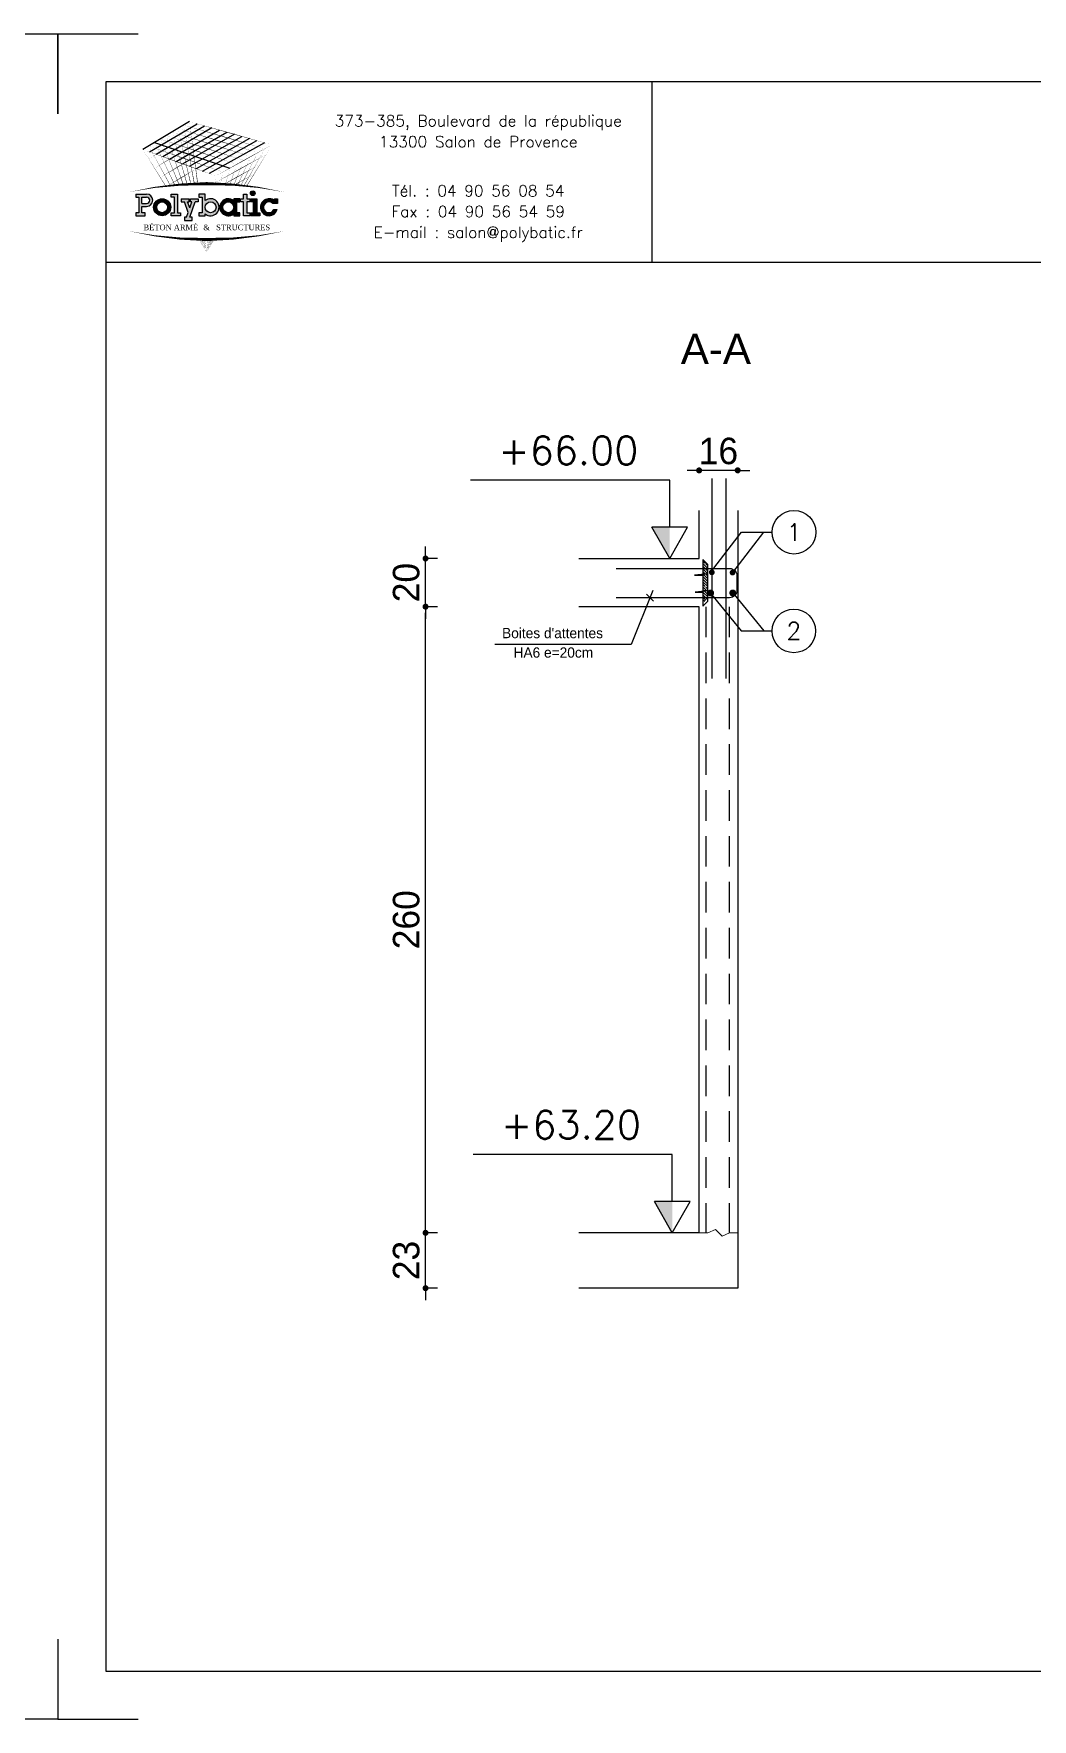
# Model space of a CAD drawing. Header units: metres. Extents: x -5618 to 118954, y -306 to 4637.
# Drawn here: x 46332 to 46746, y 894 to 1594 of the extents above; entities that cross this region are included whole.
import ezdxf
from ezdxf.enums import TextEntityAlignment as Align

# ---------------------------------------------------------------- set-up
doc = ezdxf.new("R2010")
doc.units = ezdxf.units.M
doc.linetypes.add('CACHEX2', pattern=[19.049999999999997, 12.7, -6.35])
for name, color, linetype in [('COTATION', 1, 'Continuous'), ('GO-CARTOUCHE', 7, 'Continuous'), ('GO-FER-HA', 140, 'Continuous'), ('GO-TEXTE', 9, 'Continuous'), ('K_ENT_M_Building_V.76', 7, 'Continuous'), ('STR_COTATION', 1, 'Continuous'), ('STR_STA', 30, 'Continuous'), ('STR_VOI-POT', 6, 'Continuous')]:
    doc.layers.add(name, color=color, linetype=linetype)
doc.layers.add('Kofragna_forma', color=7, linetype='Continuous', lineweight=70)
doc.styles.add('GrDimensions', font='simplex.shx')
doc.styles.add('Lucida', font='LSANSI.TTF')
doc.styles.add('POLYBATIC', font='TIMES.TTF')
doc.styles.add('schéma', font='simplex.shx')
doc.styles.add('TEXTE', font='romans.shx')
doc.styles.add('TEXTEBA', font='ARIAL.TTF')
doc.dimstyles.new('COUPE-20', dxfattribs={"dimscale": 0.5, "dimtxt": 22, "dimasz": 5, "dimexe": 0.05, "dimexo": 0, "dimgap": 5, "dimtad": 1, "dimdec": 0, "dimdsep": 46, "dimtxsty": 'Standard', "dimblk1": 'DOT', "dimblk2": 'DOT', "dimsah": 1, "dimcen": 0, "dimdle": 150, "dimclrd": 1, "dimclre": 1, "dimclrt": 7, "dimadec": 0, "dimazin": 0, "dimtfac": 1, "dimtdec": 0, "dimtix": 1, "dimtmove": 2, "dimatfit": 3, "dimldrblk": 'DOT', "dimfxl": 0, "dimtvp": 1, "dimtolj": 1, "dimtzin": 0, "dimarcsym": 0})

# ---------------------------------------------------------------- blocks, each defined once
blk = doc.blocks.new('A$C492E529B')
h = blk.add_hatch(color=256)
h.paths.add_polyline_path([(-1.982500000000002, 0.1), (-2.082500000000003, 0.1), (-2.082500000000003, 0.2999999999999999), (-1.932500000000003, 0.2999999999999999, 1), (-1.932500000000003, 0.7), (-2.282500000000002, 0.7), (-2.282500000000001, 0.6), (-2.182500000000003, 0.6), (-2.182500000000003, 0.1), (-2.282500000000003, 0.1), (-2.282500000000004, -6.938893903907228e-18), (-1.982500000000003, -6.938893903907228e-18)])
h.paths.add_polyline_path([(-2.082500000000003, 0.3999999999999889), (-2.082500000000003, 0.6), (-1.932500000000003, 0.6, -1), (-1.932500000000003, 0.3999999999999999)], flags=16)
h = blk.add_hatch(color=256)
h.paths.add_polyline_path([(-1.157500000000001, 0.275, 1), (-1.707500000000001, 0.275, 1)])
h.paths.add_polyline_path([(-1.607500000000002, 0.275, -1), (-1.257500000000002, 0.275, -1)], flags=16)
for color, points in [(256, [(-0.9375, 0.7), (-1.137499999999999, 0.7000000000000001), (-1.137500000000001, 0.5999999999999999), (-1.0375, 0.6), (-1.0375, 0.09999999999999998), (-1.137500000000001, 0.09999999999999996), (-1.137499999999999, -4.163336342344337e-17), (-0.8375000000000021, -4.163336342344337e-17), (-0.8375000000000004, 0.09999999999999994), (-0.9374999999999982, 0.09999999999999998)]), (256, [(-0.3674999999999997, 0.45), (-0.2675000000000001, 0.45), (-0.2674999999999983, 0.55), (-0.5234481005020868, 0.55), (-0.5234481005020868, 0.45), (-0.4734481005020861, 0.45), (-0.5425000000000004, 0.2527088585773882), (-0.6115518994979148, 0.45), (-0.5615518994979141, 0.45), (-0.5615518994979141, 0.55), (-0.8175000000000008, 0.55), (-0.8175000000000008, 0.45), (-0.7175000000000011, 0.45), (-0.5954740502510436, 0.1013544292886954), (-0.6484481005020868, -0.04999999999999991), (-0.7175000000000011, -0.04999999999999991), (-0.7175000000000011, -0.1499999999999999), (-0.4675000000000011, -0.1499999999999999), (-0.4675000000000011, -0.04999999999999991), (-0.5424999999999986, -0.0499999999999999)]), (256, [(1.392500000000002, 0.55), (1.2925, 0.55), (1.2925, 0.7000000000000001), (1.192500000000003, 0.7000000000000001), (1.192500000000003, 0.55), (1.092500000000003, 0.55), (1.092500000000003, 0.45), (1.192500000000004, 0.45), (1.192500000000003, -6.938893903907228e-18), (1.392500000000002, -6.938893903907228e-18), (1.392500000000002, 0.1), (1.292500000000004, 0.1), (1.292500000000004, 0.45), (1.392500000000005, 0.45)]), (140, [(1.412500000000003, 0.7250000000000001, 1), (1.562500000000005, 0.7250000000000001, 1)]), (256, [(1.612500000000002, 0.55), (1.412500000000003, 0.55), (1.412500000000003, 0.45), (1.512500000000003, 0.45), (1.512500000000003, 0.1), (1.412500000000003, 0.09999999999999999), (1.412500000000003, -6.938893903907228e-18), (1.712500000000002, -6.938893903907228e-18), (1.7125, 0.09999999999999999), (1.612500000000002, 0.1)]), (256, [(2.129974487139162, 0.4), (2.282500000000004, 0.4), (2.282500000000002, 0.55), (2.182500000000005, 0.55), (2.182500000000003, 0.487132034355964, 3.359496397493009), (2.272075131106462, 0.2), (2.165613883008421, 0.2, -3.125801635094081)])]:
    blk.add_hatch(color=color).paths.add_polyline_path(points)
h = blk.add_hatch(color=256)
h.paths.add_polyline_path([(-0.04749999999999943, 0.4871320343559638), (-0.04749999999999766, 0.7000000000000001), (-0.2474999999999987, 0.7), (-0.2474999999999987, 0.6000000000000001), (-0.1474999999999991, 0.6000000000000001), (-0.1474999999999991, 0.1), (-0.2475000000000005, 0.09999999999999999), (-0.2474999999999987, -6.938893903907228e-18), (-0.04749999999999766, -1.387778780781446e-17), (-0.04749999999999943, 0.06286796564403607, 2.121320343559649)])
h.paths.add_polyline_path([(-0.04749999999999943, 0.275, -1), (0.3025000000000002, 0.275, -1)], flags=16)
h = blk.add_hatch(color=256)
h.paths.add_polyline_path([(1.072500000000003, 0.1), (0.9725000000000037, 0.1), (0.9725000000000037, 0.45), (1.072500000000003, 0.45), (1.072500000000003, 0.55), (0.872500000000004, 0.55), (0.872500000000004, 0.4871320343559638, 2.121320343559652), (0.872500000000004, 0.06286796564403632), (0.8725000000000058, -1.387778780781446e-17), (1.072500000000002, 0)])
h.paths.add_polyline_path([(0.5225000000000026, 0.275, -1), (0.8725000000000023, 0.275, -1)], flags=16)
for p, q in [((0.872500000000004, 0.55), (0.872500000000004, 0.4871320343559638)), ((1.072500000000003, 0.55), (0.872500000000004, 0.55)), ((1.072500000000003, 0.45), (1.072500000000003, 0.55)), ((-0.5954740502510436, 0.101354429288693), (-0.7175000000000011, 0.45)), ((-0.6484481005020868, -0.04999999999999991), (-0.5954740502510454, 0.1013544292886897)), ((-0.5425000000000004, 0.2527088585773872), (-0.6115518994979148, 0.45)), ((-0.5425000000000004, -0.04999999999999991), (-0.3674999999999997, 0.45)), ((-0.5425000000000004, 0.2527088585773867), (-0.4734481005020861, 0.45)), ((0.872500000000004, 0.06286796564403632), (0.872500000000004, -6.938893903907228e-18)), ((0.9725000000000037, 0.1), (0.9725000000000037, 0.45)), ((0.9725000000000037, 0.45), (1.072500000000003, 0.45)), ((1.072500000000003, 0.1), (0.9725000000000037, 0.1)), ((1.072500000000003, -6.938893903907228e-18), (1.072500000000003, 0.1)), ((2.165613883008421, 0.2), (2.272075131106462, 0.2)), ((0.872500000000004, -6.938893903907228e-18), (1.072500000000003, -6.938893903907228e-18))]:
    blk.add_line(p, q)
for points in [[(-2.282500000000002, 0.7), (-1.932500000000003, 0.7)], [(-2.282500000000002, 0.7), (-2.282500000000002, 0.6), (-2.182500000000003, 0.6), (-2.182500000000003, 0.1), (-2.282500000000002, 0.1), (-2.282500000000002, -6.938893903907228e-18), (-1.982500000000003, -6.938893903907228e-18), (-1.982500000000003, 0.1), (-2.082500000000003, 0.1), (-2.082500000000003, 0.2999999999999999), (-1.932500000000003, 0.2999999999999999)], [(-2.082500000000003, 0.3999999999999999), (-2.082500000000003, 0.6), (-1.932500000000003, 0.6)], [(-1.137499999999999, 0.7), (-0.9375, 0.7), (-0.9375, 0.09999999999999998), (-0.8375000000000004, 0.09999999999999994), (-0.8375000000000004, -4.163336342344337e-17), (-1.137499999999999, -4.163336342344337e-17), (-1.137499999999999, 0.09999999999999998), (-1.0375, 0.09999999999999998), (-1.0375, 0.6), (-1.137499999999999, 0.6), (-1.137499999999999, 0.7)], [(-0.8175000000000008, 0.55), (-0.5615518994979141, 0.55)], [(-0.8175000000000008, 0.55), (-0.8175000000000008, 0.45), (-0.7175000000000011, 0.45)], [(-0.6115518994979148, 0.45), (-0.5615518994979141, 0.45), (-0.5615518994979141, 0.55)], [(-0.5234481005020868, 0.55), (-0.2675000000000001, 0.55), (-0.2675000000000001, 0.45), (-0.3674999999999997, 0.45)], [(-0.4734481005020861, 0.45), (-0.5234481005020868, 0.45), (-0.5234481005020868, 0.55)], [(-0.2474999999999987, 0.7), (-0.2474999999999987, 0.6000000000000001), (-0.1474999999999991, 0.6000000000000001), (-0.1474999999999991, 0.1), (-0.2474999999999987, 0.1), (-0.2474999999999987, -6.938893903907228e-18), (-0.04749999999999943, -6.938893903907228e-18), (-0.04749999999999943, 0.06286796564403607)], [(-0.04749999999999943, 0.4871320343559638), (-0.04749999999999943, 0.7), (-0.2474999999999987, 0.7)], [(1.092500000000003, 0.55), (1.192500000000003, 0.55), (1.192500000000003, 0.7000000000000001), (1.292500000000002, 0.7000000000000001), (1.292500000000002, 0.55), (1.392500000000004, 0.55), (1.392500000000004, 0.45), (1.292500000000002, 0.45), (1.292500000000002, 0.1), (1.392500000000004, 0.1), (1.392500000000004, -6.938893903907228e-18), (1.192500000000003, -6.938893903907228e-18), (1.192500000000003, 0.45), (1.092500000000003, 0.45)], [(1.092500000000003, 0.45), (1.092500000000003, 0.55)], [(1.412500000000003, 0.45), (1.412500000000003, 0.55), (1.612500000000002, 0.55), (1.612500000000002, 0.1), (1.712500000000002, 0.1), (1.712500000000002, -6.938893903907228e-18), (1.412500000000003, -6.938893903907228e-18), (1.412500000000003, 0.1), (1.512500000000003, 0.1), (1.512500000000003, 0.45), (1.412500000000003, 0.45)], [(2.182500000000003, 0.487132034355964), (2.182500000000003, 0.55), (2.282500000000002, 0.55), (2.282500000000002, 0.4), (2.129974487139162, 0.4)], [(-2.082500000000003, 0.3999999999999999), (-1.932500000000003, 0.3999999999999999)], [(-0.6484481005020868, -0.04999999999999991), (-0.7175000000000011, -0.04999999999999991), (-0.7175000000000011, -0.1499999999999999), (-0.4675000000000011, -0.1499999999999999), (-0.4675000000000011, -0.04999999999999991), (-0.5425000000000004, -0.04999999999999991)]]:
    blk.add_lwpolyline(points)
for centre, radius in [((-1.432500000000001, 0.275), 0.275), ((-1.432500000000001, 0.275), 0.175), ((0.1275000000000013, 0.275), 0.175), ((0.6975000000000033, 0.275), 0.175)]:
    blk.add_circle(centre, radius)
at = {"color": 140}
blk.add_circle((1.487500000000004, 0.7250000000000001), 0.07500000000000107, dxfattribs=at)
for centre, radius, start, end in [((-1.932500000000003, 0.5), 0.2, 270, 90), ((-1.932500000000003, 0.5), 0.1, 270, 90), ((0.1275000000000013, 0.275), 0.275, 230.4788036413577, 129.5211963586423), ((0.6975000000000033, 0.275), 0.275, 50.47880364135766, 309.5211963586423), ((2.007500000000002, 0.275), 0.275, 50.47880364135766, 344.1733798681277), ((2.007500000000002, 0.275), 0.175, 45.58469140280684, 334.6230664748476)]:
    blk.add_arc(centre, radius, start, end)
blk = doc.blocks.new('POLYBATIC')
at = {"color": 140}
for p, q in [((-0.4296875000004547, 3.28125), (-1.601562500000455, 2.578125)), ((-1.434659090909463, 2.517755681818244), (-0.2414772727272521, 3.227982954545496)), ((-1.267755681818471, 2.457386363636374), (-0.05326704545473149, 3.174715909090992)), ((0.1349431818182438, 3.121448863636374), (-1.100852272727479, 2.397017045454504)), ((-0.933948863636715, 2.336647727272748), (0.323153409090537, 3.06818181818187)), ((-0.7670454545457233, 2.276278409090992), (0.5113636363635123, 3.014914772727252)), ((-1.308593750000455, 2.75390625), (0.5859375, 2.109375)), ((0.6995738636360329, 2.961647727272748), (-0.6001420454547315, 2.215909090909008)), ((-0.4332386363639671, 2.155539772727366), (0.8877840909092356, 2.908380681818244)), ((1.075994318181529, 2.855113636363626), (-0.2663352272729753, 2.095170454545496)), ((-0.09943181818198354, 2.034801136363626), (1.264204545454504, 2.801846590909008)), ((1.452414772727025, 2.748579545454504), (0.06747159090900823, 1.97443181818187))]:
    blk.add_line(p, q, dxfattribs=at)
for points in [[(-1.015625000000455, 2.9296875, 0.015625, 0, 0), (-0.4296875000004547, 3.28125, 0, 0, 0)], [(-0.390625, 2.982954545454504, 0, 0.015625, 0), (-0.9232954545454959, 2.663352272727366, 0, 0, 0)], [(0.1220703125, 2.7099609375, 0.015625, 0, 0), (-0.8691406250004547, 3.017578125, 0, 0, 0)], [(-0.4912426523219438, 1.705550332218991, 0.01358734283786201, 0, 0), (-0.8691406250004547, 3.017578125, 0, 0, 0)], [(-0.8380681818182438, 2.87286931818187, 0.015625, 0, 0), (-0.2414772727272521, 3.227982954545496, 0, 0, 0)], [(0.283203125, 2.802734375, 0.015625, 0, 0), (-0.7226562500004547, 3.10546875, 0, 0, 0)], [(-0.3979455071712437, 1.710090152438511, 0.01404154563583916, 0, 0), (-0.7226562500004547, 3.10546875, 0, 0, 0)], [(-0.6605113636364877, 2.816051136363626, 0.015625, 0, 0), (-0.05326704545473149, 3.174715909090992, 0, 0, 0)], [(0.4443359375002274, 2.8955078125, 0.015625, 0, 0), (-0.5761718750004547, 3.193359375, 0, 0, 0)], [(-0.3091679367046254, 1.713523988177485, 0.01448156953465553, 0, 0), (-0.5761718750004547, 3.193359375, 0, 0, 0)], [(-0.4829545454547315, 2.759232954545496, 0.015625, 0, 0), (0.1349431818182438, 3.121448863636374, 0, 0, 0)], [(0.60546875, 2.98828125, 0.015625, 0, 0), (-0.4296875000004547, 3.28125, 0, 0, 0)], [(-0.2247129179731928, 1.715989555429132, 0.01490724232924596, 0, 0), (-0.4296875000004547, 3.28125, 0, 0, 0)], [(-0.3053977272729753, 2.702414772727366, 0.015625, 0, 0), (0.323153409090537, 3.06818181818187, 0, 0, 0)], [(-0.1278409090909918, 2.645596590909008, 0.015625, 0, 0), (0.5113636363635123, 3.014914772727252, 0, 0, 0)], [(1.640625000000227, 2.6953125, 0, 0.015625, 0), (0.60546875, 2.98828125, 0, 0, 0)], [(-1.601562500000455, 2.578125, 0, 0.015625, 0), (-1.015625000000455, 2.9296875, 0, 0, 0)], [(-0.68359375, 2.24609375, 0.015625, 0, 0), (-1.601562500000455, 2.578125, 0, 0, 0)], [(-1.031467709796289, 1.660411435280935, 0.01112380078447304, 0, 0), (-1.601562500000455, 2.578125, 0, 0, 0)], [(-1.455965909090764, 2.34375, 0, 0.015625, 0), (-0.9232954545454959, 2.663352272727366, 0, 0, 0)], [(-0.5224609375, 2.3388671875, 0.015625, 0, 0), (-1.455078125000455, 2.666015625, 0, 0, 0)], [(-0.9131357219118854, 1.673060752227684, 0.0116390314757204, 0, 0), (-1.455078125000455, 2.666015625, 0, 0, 0)], [(-1.434659090909463, 2.517755681818244, 0, 0.015625, 0), (-0.8380681818182438, 2.87286931818187, 0, 0, 0)], [(-0.3613281249997726, 2.431640625, 0.015625, 0, 0), (-1.308593750000455, 2.75390625, 0, 0, 0)], [(-0.8000544418000572, 1.683696661101635, 0.01214422228537064, 0, 0), (-1.308593750000455, 2.75390625, 0, 0, 0)], [(-1.267755681818471, 2.457386363636374, 0, 0.015625, 0), (-0.6605113636364877, 2.816051136363626, 0, 0, 0)], [(-0.2001953125, 2.5244140625, 0.015625, 0, 0), (-1.162109375000455, 2.841796875, 0, 0, 0)], [(-0.6921335829376858, 1.692528341469028, 0.01263800449243644, 0, 0), (-1.162109375000455, 2.841796875, 0, 0, 0)], [(-1.100852272727479, 2.397017045454504, 0, 0.015625, 0), (-0.4829545454547315, 2.759232954545496, 0, 0, 0)], [(-0.03906250000045475, 2.6171875, 0.015625, 0, 0), (-1.015625000000455, 2.9296875, 0, 0, 0)], [(-0.5892474188822234, 1.699752169851649, 0.0131193101882493, 0, 0), (-1.015625000000455, 2.9296875, 0, 0, 0)], [(-0.933948863636715, 2.336647727272748, 0, 0.015625, 0), (-0.3053977272729753, 2.702414772727366, 0, 0, 0)], [(-0.3515625, 2.684659090909008, 0, 0.015625, 0), (-0.8309659090909918, 2.397017045454504, 0, 0, 0)], [(-0.7670454545457233, 2.276278409090992, 0, 0.015625, 0), (-0.1278409090909918, 2.645596590909008, 0, 0, 0)], [(-0.6001420454547315, 2.215909090909008, 0, 0.015625, 0), (0.04971590909099177, 2.588778409090992, 0, 0, 0)], [(0.9374999999995453, 2.3046875, 0, 0.015625, 0), (-0.03906250000045475, 2.6171875, 0, 0, 0)], [(0.04971590909099177, 2.588778409090992, 0.015625, 0, 0), (0.6995738636360329, 2.961647727272748, 0, 0, 0)], [(1.11328125, 2.40234375, 0, 0.015625, 0), (0.1220703125, 2.7099609375, 0, 0, 0)], [(0.2272727272727479, 2.531960227272748, 0.015625, 0, 0), (0.8877840909092356, 2.908380681818244, 0, 0, 0)], [(1.2890625, 2.5, 0, 0.015625, 0), (0.283203125, 2.802734375, 0, 0, 0)], [(0.4048295454542767, 2.475142045454504, 0.015625, 0, 0), (1.075994318181529, 2.855113636363626, 0, 0, 0)], [(1.46484375, 2.59765625, 0, 0.015625, 0), (0.4443359375002274, 2.8955078125, 0, 0, 0)], [(0.5823863636364877, 2.41832386363626, 0.015625, 0, 0), (1.264204545454504, 2.801846590909008, 0, 0, 0)], [(0.7599431818180165, 2.36150568181813, 0.015625, 0, 0), (1.452414772727025, 2.748579545454504, 0, 0, 0)], [(0.9374999999995453, 2.3046875, 0.015625, 0, 0), (1.640625000000227, 2.6953125, 0, 0, 0)], [(0.9418075391890852, 1.670138702828694, 0.01115810583063171, 0, 0), (1.46484375, 2.59765625, 0, 0, 0)], [(1.012016020391002, 1.662597747784957, 0.01197350437350787, 0, 0), (1.640625000000227, 2.6953125, 0, 0, 0)], [(-1.310369318181984, 2.109375, 0, 0.015625, 0), (-0.8309659090909918, 2.397017045454504, 0, 0, 0)], [(-1.164772727272975, 1.875, 0, 0.015625, 0), (-0.738636363636715, 2.13068181818187, 0, 0, 0)], [(-0.3124999999997726, 2.386363636363626, 0, 0.015625, 0), (-0.738636363636715, 2.13068181818187, 0, 0, 0)], [(0.234375, 1.9140625, 0, 0.015625, 0), (-0.68359375, 2.24609375, 0, 0, 0)], [(0.41015625, 2.01171875, 0, 0.015625, 0), (-0.5224609375, 2.3388671875, 0, 0, 0)], [(-0.4332386363639671, 2.155539772727366, 0, 0.015625, 0), (0.2272727272727479, 2.531960227272748, 0, 0, 0)], [(0.5859375, 2.109375, 0, 0.015625, 0), (-0.3613281249997726, 2.431640625, 0, 0, 0)], [(-0.2663352272729753, 2.095170454545496, 0, 0.015625, 0), (0.4048295454542767, 2.475142045454504, 0, 0, 0)], [(0.7617187500002274, 2.20703125, 0, 0.015625, 0), (-0.2001953125, 2.5244140625, 0, 0, 0)], [(-0.09943181818198354, 2.034801136363626, 0, 0.015625, 0), (0.5823863636364877, 2.41832386363626, 0, 0, 0)], [(0.06747159090900823, 1.97443181818187, 0, 0.015625, 0), (0.7599431818180165, 2.36150568181813, 0, 0, 0)], [(0.234375, 1.9140625, 0, 0.015625, 0), (0.9374999999995453, 2.3046875, 0, 0, 0)], [(0.5866968277300657, 1.699916449576676, 0.007180386554667803, 0, 0), (0.7617187500002274, 2.20703125, 0, 0, 0)], [(0.6885950454347949, 1.692796153361087, 0.008296831818832406, 0, 0), (0.9374999999995453, 2.3046875, 0, 0, 0)], [(0.7648212005681216, 1.884417712436971, 0.015625, 0, 0), (1.342329545454277, 2.20525568181813, 0, 0, 0)], [(0.7810150218122089, 1.685348204963248, 0.00932677131755205, 0, 0), (1.11328125, 2.40234375, 0, 0, 0)], [(0.8522727272725206, 2.095170454545496, 0.015625, 0, 0), (1.491477272727025, 2.450284090909008, 0, 0, 0)], [(0.8650912233908912, 1.677752675667421, 0.01027809155415822, 0, 0), (1.2890625, 2.5, 0, 0, 0)], [(-1.953125, 1.5078125, 0, 0.078125, -0.05384344768960826), (0, 1.71875, 0, 0, 0)], [(-1.019176136363967, 1.640625, 0, 0.015625, 0), (-0.6463068181817562, 1.864346590909008, 0, 0, 0)], [(-0.2734375, 2.08806818181813, 0, 0.015625, 0), (-0.6463068181817562, 1.864346590909008, 0, 0, 0)], [(-0.2343750000004547, 1.789772727272748, 0, 0.006380219183002012, 0), (-0.364879483288405, 1.711470037299478, 0, 0.006380219183002012, 0)], [(1.953125, 1.5078125, 0, 0.078125, 0.05384344768960826), (0, 1.71875, 0, 0, 0)], [(0.2130681818182438, 1.74005681818187, 0, 0.015625, 0), (0.8522727272725206, 2.095170454545496, 0, 0, 0)], [(0.2101635290903232, 1.716335487573815, 0.003228196121244227, 0, 0), (0.234375, 1.9140625, 0, 0, 0)], [(0.3490664007761097, 1.712087584760297, 0.004654464702752464, 0, 0), (0.41015625, 2.01171875, 0, 0, 0)], [(0.4469534160696185, 1.707824498826653, 0.006931142164855608, 0.015625, 0), (0.7670454545452685, 1.885653409090992, 0, 0, 0)], [(0.4740167860959446, 1.706460429945992, 0.005969104741541102, 0, 0), (0.5859375, 2.109375, 0, 0, 0)], [(0.6795939278408696, 1.674900666982467, 0.015625, 0, 0), (1.193181818181984, 1.960227272727366, 0, 0, 0)], [(0.9595825479204905, 1.668281339753776, 0.002934513941093933, 0, 0), (1.044034090909008, 1.715198863636374, 0, 0, 0)], [(-1.953125, 0.5234375, 0, 0.078125, 0.05384344768960826), (0, 0.3125, 0, 0, 0)], [(1.953125, 0.5234375, 0, 0.078125, -0.05384344768960826), (0, 0.3125, 0, 0, 0)], [(0, 0, 0, 0.003813184372856077, 0), (-0.195425699109137, 0.3145877107606339, 0, 0.003813184372856077, 0)], [(0, 0, 0, 0.003681835129602301, 0), (-0.1714354482223825, 0.3141065594943484, 0, 0.003681835129602301, 0)], [(0, 0, 0, 0.003559883067564705, 0), (-0.1490701034542781, 0.3137146953291676, 0, 0.003559883067564705, 0)], [(0, 0, 0, 0.003446298807918057, 0), (-0.1281592369196005, 0.3133977978450275, 0, 0.003446298807918057, 0)], [(0, 0, 0, 0.003340204242443637, 0), (-0.1085566378797012, 0.3131441477290764, 0, 0.003340204242443637, 0)], [(0, 0, 0, 0.00324084487628895, 0), (-0.09013599812169559, 0.312944083366574, 0, 0.00324084487628895, 0)], [(0, 0, 0, 0.00314756816438513, 0), (-0.07278751380135873, 0.312789586335839, 0, 0.00314756816438513, 0)], [(0, 0, 0, 0.003059806352468915, 0), (-0.05641517962362741, 0.3126739616427585, 0, 0.003059806352468915, 0)], [(0, 0, 0, 0.003059806352468926, 0), (-0.05641517962362741, 0.3126739616427585, 0, 0.003059806352468926, 0)], [(0, 0, 0, 0.002977062747662009, 0), (-0.04093461278057475, 0.3125915885044606, 0, 0.002977062747662009, 0)], [(0, 0, 0, 0.005103348149100338, 0), (0.03827511111785498, 0.3125800741324838, 0, 0.005103348149100338, 0)], [(0, 0, 0, 0.004857820584163759, 0), (0.06375889516698408, 0.3127222001055543, 0, 0.004857820584163759, 0)], [(0, 0, 0, 0.004635747574430795, 0), (0.08692026702033218, 0.3129129612740371, 0, 0.004635747574430795, 0)], [(0, 0, 0, 0.004433818568920311, 0), (0.1080743276174871, 0.3131384364301084, 0, 0.004433818568920311, 0)], [(0, 0, 0, 0.004249332961201733, 0), (0.1274799888360576, 0.3133883058886795, 0, 0.004249332961201733, 0)], [(0, 0, 0, 0.004080063185600645, 0), (0.1453522509866616, 0.3136548573932032, 0, 0.004080063185600645, 0)], [(0, 0, 0, 0.003924153640373415, 0), (0.1618713376651613, 0.3139322912297757, 0, 0.003924153640373415, 0)], [(0, 0, 0, 0.003780044831076442, 0), (0.1771896014565755, 0.3142162265830848, 0, 0.003780044831076442, 0)], [(0, 0, 0, 0.003646415603355052, 0), (0.1914368191760332, 0.314503345789376, 0, 0.003646415603355052, 0)]]:
    blk.add_lwpolyline(points, format="xyseb", dxfattribs=at)
at = {"color": 5, "xscale": 0.78125, "yscale": 0.78125, "zscale": 0.78125}
blk.add_blockref('A$C492E529B', (0, 0.9102189642169378), dxfattribs=at)
at = {"lineweight": 60, "style": 'POLYBATIC'}
for s, p in [('BÉTON ARMÉ', (-1.586656885245475, 0.546875)), ('STRUCTURES', (0.2401012856082616, 0.546875))]:
    blk.add_text(s, height=0.140625, dxfattribs=at).set_placement(p)
at = {"color": 140, "style": 'POLYBATIC'}
blk.add_text('&', height=0.140625, dxfattribs=at).set_placement((0, 0.546875), align=Align.CENTER)
blk = doc.blocks.new('_DOT')
at = {"color": 0, "linetype": 'ByBlock'}
blk.add_line((-0.5, 0), (-1, 0), dxfattribs=at)
at = {"color": 0, "linetype": 'ByBlock', "const_width": 0.5}
blk.add_lwpolyline([(-0.25, 0, 1), (0.25, 0, 1)], format="xyb", close=True, dxfattribs=at)
blk = doc.blocks.new('*D1034')
at = {"layer": 'COTATION', "color": 1, "lineweight": -2, "ltscale": 4.5}
for p, q in [((46494.30736533927, 1098.287650645224), (46494.30736533927, 1100.787650645224)), ((46499.30736533927, 1095.787650645224), (46494.28236533927, 1095.787650645224)), ((46494.30736533927, 1072.787650645224), (46494.30736533927, 1095.787650645224)), ((46499.30736533927, 1072.787650645224), (46494.28236533927, 1072.787650645224)), ((46494.30736533927, 1070.287650645224), (46494.30736533927, 1067.787650645224))]:
    blk.add_line(p, q, dxfattribs=at)
at = {"layer": 'DEFPOINTS', "color": 0, "lineweight": -3, "ltscale": 4.5}
for p in [(46494.30736533927, 1095.787650645224), (46557.87101259322, 1095.787650645224), (46557.87101259322, 1072.787650645224)]:
    blk.add_point(p, dxfattribs=at)
at = {"layer": 'COTATION', "color": 1, "lineweight": -2, "ltscale": 4.5, "xscale": 2.5, "yscale": 2.5, "zscale": 2.5}
for p, rotation in [((46494.30736533927, 1095.787650645224), 270), ((46494.30736533927, 1072.787650645224), 90)]:
    blk.add_blockref('_DOT', p, dxfattribs=dict(at, rotation=rotation))
at = {"layer": 'COTATION', "color": 7, "lineweight": -3, "ltscale": 4.5, "insert": (46486.30736533927, 1084.287650645231), "char_height": 11, "attachment_point": 5, "rotation": 90}
blk.add_mtext('\\A1;23', dxfattribs=at)
blk = doc.blocks.new('*D1035')
at = {"layer": 'COTATION', "color": 1, "lineweight": -2, "ltscale": 4.5}
for p, q in [((46499.30736533927, 1355.787650645223), (46494.28236533927, 1355.787650645223)), ((46494.30736533927, 1098.287650645224), (46494.30736533927, 1353.287650645223)), ((46499.30736533927, 1095.787650645224), (46494.28236533927, 1095.787650645224))]:
    blk.add_line(p, q, dxfattribs=at)
at = {"layer": 'DEFPOINTS', "color": 0, "lineweight": -3, "ltscale": 4.5}
for p in [(46494.30736533927, 1355.787650645223), (46557.87101259322, 1355.787650645223), (46557.87101259322, 1095.787650645224)]:
    blk.add_point(p, dxfattribs=at)
at = {"layer": 'COTATION', "color": 1, "lineweight": -2, "ltscale": 4.5, "xscale": 2.5, "yscale": 2.5, "zscale": 2.5}
for p, rotation in [((46494.30736533927, 1355.787650645223), 90), ((46494.30736533927, 1095.787650645224), 270)]:
    blk.add_blockref('_DOT', p, dxfattribs=dict(at, rotation=rotation))
at = {"layer": 'COTATION', "color": 7, "lineweight": -3, "ltscale": 4.5, "insert": (46486.30736533927, 1225.787650645231), "char_height": 11, "attachment_point": 5, "rotation": 90}
blk.add_mtext('\\A1;260', dxfattribs=at)
blk = doc.blocks.new('*D1036')
at = {"layer": 'COTATION', "color": 1, "lineweight": -2, "ltscale": 4.5}
for p, q in [((46494.30736533927, 1378.290150645304), (46494.30736533927, 1380.790150645304)), ((46499.30736533927, 1375.790150645304), (46494.28236533927, 1375.790150645304)), ((46494.30736533927, 1355.787650645223), (46494.30736533927, 1375.790150645304)), ((46499.30736533927, 1355.787650645223), (46494.28236533927, 1355.787650645223)), ((46494.30736533927, 1353.287650645223), (46494.30736533927, 1350.787650645223))]:
    blk.add_line(p, q, dxfattribs=at)
at = {"layer": 'DEFPOINTS', "color": 0, "lineweight": -3, "ltscale": 4.5}
for p in [(46494.30736533927, 1375.790150645304), (46557.87101259322, 1375.790150645304), (46557.87101259322, 1355.787650645223)]:
    blk.add_point(p, dxfattribs=at)
at = {"layer": 'COTATION', "color": 1, "lineweight": -2, "ltscale": 4.5, "xscale": 2.5, "yscale": 2.5, "zscale": 2.5}
for p, rotation in [((46494.30736533927, 1375.790150645304), 270), ((46494.30736533927, 1355.787650645223), 90)]:
    blk.add_blockref('_DOT', p, dxfattribs=dict(at, rotation=rotation))
at = {"layer": 'COTATION', "color": 7, "lineweight": -3, "ltscale": 4.5, "insert": (46486.30736533927, 1365.788900645271), "char_height": 11, "attachment_point": 5, "rotation": 90}
blk.add_mtext('\\A1;20', dxfattribs=at)
blk = doc.blocks.new('stab')
at = {"layer": 'STR_STA'}
h = blk.add_hatch(dxfattribs=at)
h.set_pattern_fill('ANSI31', color=9, scale=6.075, angle=-540.0000000000001, style=0)
h.set_pattern_definition([(315.0000000000001, (-54992.65837973652, 395894.7379386253), (-0.5369592119635344, -0.5369592119635349), [])])
h.paths.add_polyline_path([(8.552378314954694, 0), (6.527378315047827, -2.025000000023283), (4.901532150164712, -2.025000000023283), (4.901532150164712, 0)])
h.paths.add_polyline_path([(4.901532150164712, 0), (4.901532150164712, -2.025000000139698), (1.74862694303738, -2.025000000023283), (1.948794948111754, 0)])
h.paths.add_polyline_path([(1.414768370159436, 0), (1.731635668373201, -2.025000000023283), (-8.030776707397308, -2.025000000023283), (-7.821117697225418, 0)])
h.paths.add_polyline_path([(-8.109998894331511, -1.562622790690511), (-9.672621684905607, 0), (-8.249247268366162, 0)])
at = {"layer": 'STR_STA', "color": 1}
blk.add_lwpolyline([(-5.928707288054284, 36.008007580298), (-5.928707288054284, 0.5705075804144144), (-5.928707288052465, -11.06744842143235, 0.4142135623762916), (-2.891207288077567, -14.1049484213363), (3.183792711886781, -14.10494842149637, 0.4142135623762916), (6.221292711968999, -11.067448421476), (6.221292711968999, 36.008007580298)], format="xyb", dxfattribs=at)
blk.add_lwpolyline([(-7.647621684882324, -2.025000000023283), (-9.672621684905607, 0), (9.672621684905607, 0), (7.647621684882324, -2.025000000023283)], close=True, dxfattribs=at)
blk.add_lwpolyline([(-3.876133816724177, 0), (-3.678095901675988, -2.222349535324611), (-3.088990557997022, 3.467548173037358), (-3.088990557997022, 0), (3.088990557997022, 0), (3.416271031775977, -2.091547353309579), (3.939919544325676, 3.205943809472956), (3.939919544325676, 0)], dxfattribs=at)
at = {"layer": 'STR_STA', "color": 6, "linetype": 'Continuous', "const_width": 1.2}
for points in [[(-3.750946255378949, -3.686379832470266, -1), (-4.950946254633891, -3.686379832470266, -1)], [(-3.63822869229989, -12.30089231230522, -1), (-4.838228691554832, -12.30089231230522, -1)]]:
    blk.add_lwpolyline(points, format="xyb", close=True, dxfattribs=at)
blk = doc.blocks.new('*D1037')
at = {"layer": 'DEFPOINTS', "color": 0, "lineweight": -3, "ltscale": 4.5}
for p in [(46607.87101259322, 1412.382489483334), (46607.87101259322, 1395.790150645303, 187.688179425467), (46623.87101259322, 1395.790150645303, 187.688179425467)]:
    blk.add_point(p, dxfattribs=at)
at = {"layer": 'STR_COTATION', "color": 1, "lineweight": -2, "ltscale": 4.5}
for p, q in [((46605.37101259322, 1412.382489483334), (46602.87101259322, 1412.382489483334)), ((46607.87101259322, 1412.400875085966), (46607.87101259322, 1412.407489483334)), ((46623.87101259322, 1412.382489483334), (46607.87101259322, 1412.382489483334)), ((46623.87101259322, 1412.400875085966), (46623.87101259322, 1412.407489483334)), ((46626.37101259322, 1412.382489483334), (46628.87101259322, 1412.382489483334))]:
    blk.add_line(p, q, dxfattribs=at)
at = {"layer": 'STR_COTATION', "color": 1, "lineweight": -2, "ltscale": 4.5, "xscale": 2.5, "yscale": 2.5, "zscale": 2.5}
blk.add_blockref('_DOT', (46607.87101259322, 1412.382489483334), dxfattribs=at)
at = {"layer": 'STR_COTATION', "color": 1, "lineweight": -2, "ltscale": 4.5, "xscale": 2.5, "yscale": 2.5, "zscale": 2.5, "rotation": 180}
blk.add_blockref('_DOT', (46623.87101259322, 1412.382489483334), dxfattribs=at)
at = {"layer": 'STR_COTATION', "color": 7, "lineweight": -3, "ltscale": 4.5, "insert": (46615.87101259322, 1420.382489483334), "char_height": 11, "attachment_point": 5}
blk.add_mtext('\\A1;16', dxfattribs=at)

msp = doc.modelspace()

# ---------------------------------------------------------------- linework, layer by layer
at = {"color": 7, "linetype": 'Continuous', "lineweight": -3}
for p, q in [((46603.04326457034, 1388.790150645304, 187.688179425467), (46588.29306521793, 1388.790150645304, 187.688179425467)), ((46595.66816489414, 1375.790150645304, 187.688179425467), (46588.29306521793, 1388.790150645304, 187.688179425467)), ((46603.04326457034, 1388.790150645304, 187.688179425467), (46588.29306521793, 1388.790150645304, 187.688179425467)), ((46595.66816489414, 1375.790150645304, 187.688179425467), (46588.29306521793, 1388.790150645304, 187.688179425467)), ((46595.66816489414, 1375.790150645304, 187.688179425467), (46603.04326457034, 1388.790150645304, 187.688179425467)), ((46595.66816489414, 1375.790150645304, 187.688179425467), (46603.04326457034, 1388.790150645304, 187.688179425467)), ((46604.10036666332, 1108.787650645224, 187.688179425467), (46589.35016731091, 1108.787650645224, 187.688179425467)), ((46596.72526698712, 1095.787650645224, 187.688179425467), (46589.35016731091, 1108.787650645224, 187.688179425467)), ((46604.10036666332, 1108.787650645224, 187.688179425467), (46589.35016731091, 1108.787650645224, 187.688179425467)), ((46596.72526698712, 1095.787650645224, 187.688179425467), (46589.35016731091, 1108.787650645224, 187.688179425467)), ((46596.72526698712, 1095.787650645224, 187.688179425467), (46604.10036666332, 1108.787650645224, 187.688179425467)), ((46596.72526698712, 1095.787650645224, 187.688179425467), (46604.10036666332, 1108.787650645224, 187.688179425467))]:
    msp.add_line(p, q, dxfattribs=at)
for points in [[(46308.33118597, 1593.710056233972), (46341.66118596984, 1593.710056204635), (46341.66118596984, 1560.380056204444)], [(46341.66118596984, 1560.380022341614), (46341.66118596984, 1593.710022341339), (46374.99118596991, 1593.710022341339)], [(46588.30318596983, 1573.712022341784), (46588.30506606261, 1498.770779098846)], [(47311.56418596977, 1498.770779098846), (46361.65918596998, 1498.770779098846)], [(46341.66118596984, 927.1100562045418), (46341.66118596984, 893.780056234386), (46308.33118597, 893.780056234386)], [(46341.66118596984, 927.1100223417119), (46341.66118596984, 893.7800223417538), (46374.99118596991, 893.7800223417538)]]:
    msp.add_lwpolyline(points)
msp.add_lwpolyline([(46361.65918596998, 1573.712022341784), (46361.65918596998, 913.7780223416588), (47311.56418596977, 913.7780223416588), (47311.56418596977, 1573.712022341784)], close=True)
at = {"lineweight": 18, "elevation": 187.688179425467}
msp.add_lwpolyline([(46623.87101259322, 1095.787650645224), (46620.40607229259, 1095.787650645224), (46617.3836015627, 1094.363863052779), (46614.63592362381, 1097.134969273794), (46611.47606899682, 1095.787650645224), (46607.87101259322, 1095.787650645224)], dxfattribs=at)
at = {"color": 7, "linetype": 'Continuous', "lineweight": -3}
for points in [[(46588.29306521793, 1388.790150645304, 187.688179425467), (46595.66816489414, 1375.790150645304, 187.688179425467), (46595.66816489414, 1388.757333781384, 187.688179425467)], [(46588.29306521793, 1388.790150645304, 187.688179425467), (46595.66816489414, 1375.790150645304, 187.688179425467), (46595.66816489414, 1388.757333781384, 187.688179425467)], [(46589.35016731091, 1108.787650645224, 187.688179425467), (46596.72526698712, 1095.787650645224, 187.688179425467), (46596.72526698712, 1108.754833781305, 187.688179425467)], [(46589.35016731091, 1108.787650645224, 187.688179425467), (46596.72526698712, 1095.787650645224, 187.688179425467), (46596.72526698712, 1108.754833781305, 187.688179425467)]]:
    msp.add_solid(points, dxfattribs=at)
at = {"layer": 'GO-CARTOUCHE', "color": 2, "ltscale": 3}
msp.add_line((46586.07439738778, 1360.98332740605, 187.688179425467), (46588.8813220774, 1358.008029904477, 187.688179425467), dxfattribs=at)
at = {"layer": 'GO-CARTOUCHE', "color": 2, "ltscale": 3, "elevation": 187.688179425467}
msp.add_lwpolyline([(46588.67576139914, 1362.490739676684), (46579.7111526824, 1340.076921506476), (46523.01120014451, 1340.076921506476)], dxfattribs=at)
at = {"layer": 'GO-FER-HA', "elevation": 187.688179425467}
for points in [[(46612.56834460628, 1369.955200059159), (46625.44948274668, 1386.703926798401), (46638.18927474078, 1386.703926798401)], [(46621.90031863954, 1369.955200059159), (46634.78145677995, 1386.703926798401), (46638.1892747408, 1386.703926798401)], [(46612.50398268054, 1361.478742675304), (46625.38512082095, 1345.703761963102), (46638.12491281504, 1345.703761963102)], [(46621.8359567138, 1361.478742675304), (46634.71709485421, 1345.703761963102), (46638.12491281506, 1345.703761963102)]]:
    msp.add_lwpolyline(points, dxfattribs=at)
at = {"layer": 'GO-FER-HA'}
for centre in [(46647.24603737565, 1386.703926798401, 187.688179425467), (46647.18167544991, 1345.703761963102, 187.688179425467)]:
    msp.add_circle(centre, 9.05676263485475, dxfattribs=at)
at = {"layer": 'K_ENT_M_Building_V.76', "color": 30, "linetype": 'Continuous', "lineweight": -3}
for p, q in [((46589.16816489414, 1408.290150645304, 187.688179425467), (46513.02530775128, 1408.290150645304, 187.688179425467)), ((46589.16816489414, 1408.290150645304, 187.688179425467), (46513.02530775128, 1408.290150645304, 187.688179425467)), ((46595.66816489414, 1408.290150645304, 187.688179425467), (46589.16816489414, 1408.290150645304, 187.688179425467)), ((46595.66816489414, 1408.290150645304, 187.688179425467), (46589.16816489414, 1408.290150645304, 187.688179425467)), ((46595.66816489414, 1388.790150645304, 187.688179425467), (46595.66816489414, 1408.290150645304, 187.688179425467)), ((46595.66816489414, 1388.790150645304, 187.688179425467), (46595.66816489414, 1408.290150645304, 187.688179425467)), ((46590.22526698712, 1128.287650645224, 187.688179425467), (46514.08240984425, 1128.287650645224, 187.688179425467)), ((46590.22526698712, 1128.287650645224, 187.688179425467), (46514.08240984425, 1128.287650645224, 187.688179425467)), ((46596.72526698712, 1128.287650645224, 187.688179425467), (46590.22526698712, 1128.287650645224, 187.688179425467)), ((46596.72526698712, 1128.287650645224, 187.688179425467), (46590.22526698712, 1128.287650645224, 187.688179425467)), ((46596.72526698712, 1108.787650645224, 187.688179425467), (46596.72526698712, 1128.287650645224, 187.688179425467)), ((46596.72526698712, 1108.787650645224, 187.688179425467), (46596.72526698712, 1128.287650645224, 187.688179425467))]:
    msp.add_line(p, q, dxfattribs=at)
at = {"layer": 'Kofragna_forma', "color": 4, "lineweight": -3}
for p, q in [((46607.87101259322, 1375.790150645304, 187.688179425467), (46607.87101259322, 1395.790150645303, 187.688179425467)), ((46623.87101259322, 1395.790150645303, 187.688179425467), (46623.87101259322, 1072.787650645224, 187.688179425467)), ((46557.87101259322, 1375.790150645304, 187.688179425467), (46607.87101259322, 1375.790150645304, 187.688179425467)), ((46607.87101259322, 1355.787650645223, 187.688179425467), (46557.87101259322, 1355.787650645223, 187.688179425467)), ((46607.87101259322, 1095.787650645224, 187.688179425467), (46607.87101259322, 1355.787650645223, 187.688179425467)), ((46607.87101259322, 1095.787650645224, 187.688179425467), (46557.87101259322, 1095.787650645224, 187.688179425467)), ((46623.87101259322, 1072.787650645224, 187.688179425467), (46557.87101259322, 1072.787650645224, 187.688179425467))]:
    msp.add_line(p, q, dxfattribs=at)
at = {"layer": 'STR_VOI-POT', "color": 3}
for p, q in [((46613.2064016044, 1408.961880180201, 187.688179425467), (46613.20643501507, 1325.961880180207, 187.688179425467)), ((46618.9264955176, 1408.961880180201, 187.688179425467), (46618.92646210692, 1325.961880180207, 187.688179425467))]:
    msp.add_line(p, q, dxfattribs=at)
at = {"layer": 'STR_VOI-POT', "const_width": 1.44, "elevation": 187.688179425467}
for points in [[(46613.37299781136, 1361.478742675304, 1), (46611.93299781136, 1361.478742675304, 1)], [(46622.5559567138, 1361.478742675304, 1), (46621.1159567138, 1361.478742675304, 1)]]:
    msp.add_lwpolyline(points, format="xyb", close=True, dxfattribs=at)
at = {"layer": 'STR_VOI-POT', "color": 1, "linetype": 'CACHEX2', "elevation": 187.688179425467}
for points in [[(46610.61629729511, 1355.787650645223), (46610.61564693395, 1095.787650645224)], [(46620.3393844999, 1355.787650645223), (46620.34003486106, 1095.787650645224)]]:
    msp.add_lwpolyline(points, dxfattribs=at)

# ---------------------------------------------------------------- block references
at = {"xscale": 16.49835000000894, "yscale": 16.49834999989253, "zscale": 16.49835000000003}
msp.add_blockref('POLYBATIC', (46403.4281129907, 1503.089301084746), dxfattribs=at)
at = {"layer": 'STR_STA', "xscale": -1, "zscale": 0.001000000000004775, "rotation": 90}
msp.add_blockref('stab', (46609.45041119641, 1365.716971367232, 187.688179425467), dxfattribs=at)

# ---------------------------------------------------------------- texts
at = {"style": 'schéma'}
for s, p in [('373-385, Boulevard de la république', (46516.18383641565, 1555.175759047033)), ('13300 Salon de Provence', (46516.18383641565, 1546.545386128822)), ('Tél. : 04 90 56 08 54', (46516.18383641565, 1526.162268203213)), ('Fax : 04 90 56 54 59', (46516.18383641565, 1517.531895285352)), ('E-mail : salon@polybatic.fr', (46516.18383641565, 1508.901522366792))]:
    msp.add_text(s, height=4.6662, dxfattribs=at).set_placement(p, align=Align.CENTER)
at = {"layer": 'GO-FER-HA', "style": 'TEXTE'}
msp.add_text('1', height=7.199999999999999, dxfattribs=at).set_placement((46647.24603737567, 1386.703926798401, 187.688179425467), align=Align.MIDDLE_CENTER)
msp.add_text('2', height=7.199999999999999, rotation=359.9999999999479, dxfattribs=at).set_placement((46647.18167544995, 1345.703761963103, 187.688179425467), align=Align.MIDDLE_CENTER)
at = {"layer": 'GO-TEXTE', "style": 'TEXTEBA'}
msp.add_text('A-A', height=12.49708794321094, dxfattribs=at).set_placement((46600.27392796882, 1456.619519130618, 187.688179425467))
at = {"layer": 'GO-TEXTE', "linetype": 'Continuous', "style": 'Lucida'}
for s, p in [("Boites d'attentes", (46526.06545549823, 1342.696549323432, 187.688179425467)), ('HA6 e=20cm', (46530.83047305387, 1334.619027577745, 187.688179425467))]:
    msp.add_text(s, height=4.255999999999999, rotation=0.001797547044573023, dxfattribs=at).set_placement(p)
at = {"layer": 'K_ENT_M_Building_V.76', "color": 0, "linetype": 'Continuous', "lineweight": -3, "char_height": 11.7, "attachment_point": 9, "style": 'GrDimensions'}
for s, insert in [('+66.00', (46582.66816489413, 1414.790150645304, 187.688179425467)), ('\\A1;+63.20', (46583.72526698711, 1134.787650645224, 187.688179425467))]:
    msp.add_mtext(s, dxfattribs=dict(at, insert=insert))

# ---------------------------------------------------------------- dimensions: what is measured, and where the dimension line sits
at = {"layer": 'COTATION', "lineweight": -3, "ltscale": 4.5}
for base, p1, p2, picture, middle in [((46494.30736533927, 1375.790150645304, 93.84408971273348), (46557.87101259322, 1355.787650645223, 93.84408971273348), (46557.87101259322, 1375.790150645304, 93.84408971273348), '*D1036', (46486.30736533927, 1365.788900645271, 93.84408971273348)), ((46494.30736533927, 1355.787650645223, 93.84408971273348), (46557.87101259322, 1095.787650645224, 93.84408971273348), (46557.87101259322, 1355.787650645223, 93.84408971273348), '*D1035', (46486.30736533927, 1225.787650645231, 93.84408971273348)), ((46494.30736533927, 1095.787650645224, 93.84408971273348), (46557.87101259322, 1072.787650645224, 93.84408971273348), (46557.87101259322, 1095.787650645224, 93.84408971273348), '*D1034', (46486.30736533927, 1084.287650645231, 93.84408971273348))]:
    dim = msp.add_linear_dim(base=base, p1=p1, p2=p2, angle=90, dimstyle='COUPE-20', dxfattribs=at)
    dim.commit()
    dim.dimension.update_dxf_attribs({"geometry": picture, "text_midpoint": middle})
at = {"layer": 'STR_COTATION', "lineweight": -3, "ltscale": 4.5}
dim = msp.add_linear_dim(base=(46607.87101259322, 1412.382489483334), p1=(46623.87101259322, 1395.790150645303, 187.688179425467), p2=(46607.87101259322, 1395.790150645303, 187.688179425467), angle=180, dimstyle='COUPE-20', override={"dimfxl": 0.1}, dxfattribs=at)
dim.commit()
dim.dimension.update_dxf_attribs({"geometry": '*D1037', "text_midpoint": (46615.87101259322, 1420.382489483334)})

doc.saveas('drawing.dxf')
